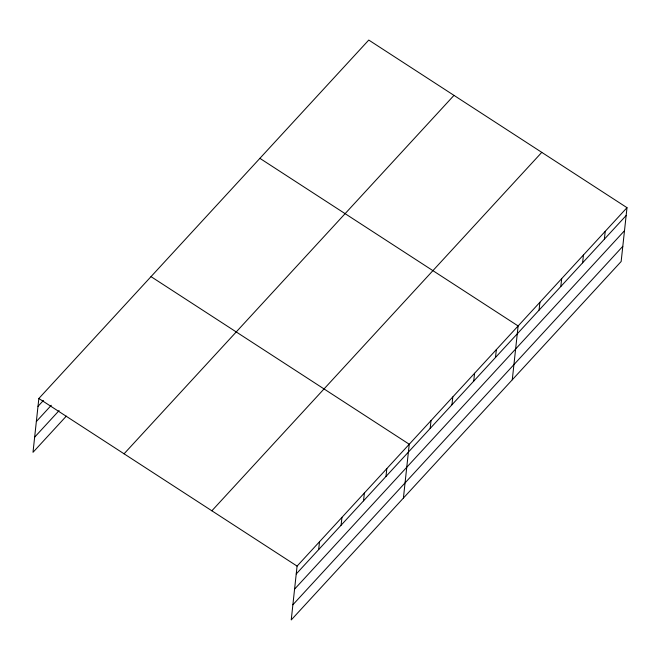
<?xml version="1.0" encoding="UTF-8"?>
<svg xmlns="http://www.w3.org/2000/svg" width="660" height="660" viewBox="0 0 660 660"><rect width="100%" height="100%" fill="white"/><g stroke="black" fill="none" stroke-linecap="round" stroke-linejoin="round"><path stroke-width="0.99" d="M627 207.677L297.082 566.107L291.233 619.938L621.151 261.509L627 207.677L368.767 40.062L38.849 398.491L33 452.323L66.313 416.13M318.664 549.59L319.514 541.736M341.096 525.22L341.946 517.366M363.528 500.849L364.386 492.987M385.968 476.47L386.818 468.616M403.409 498.069L409.249 444.246L151.016 276.631M430.171 428.439L431.029 420.585M451.952 404.786L452.801 396.932M473.723 381.133L474.573 373.271M495.495 357.472L496.353 349.618M512.275 379.789L518.125 325.957L259.891 158.342M539.047 310.159L539.905 302.305M560.818 286.506L561.677 278.644M582.598 262.845L583.448 254.991M604.37 239.192L605.228 231.338M37.991 406.354L43.436 400.438M36.349 421.525L51.298 405.273M34.65 437.151L59.119 410.561M124.063 453.808L453.981 95.378M211.86 510.799L541.786 152.361M296.224 573.969L626.15 215.531M294.583 589.132L624.5 230.703M292.883 604.766L622.801 246.337M38.849 398.491L297.082 566.107"/></g></svg>
